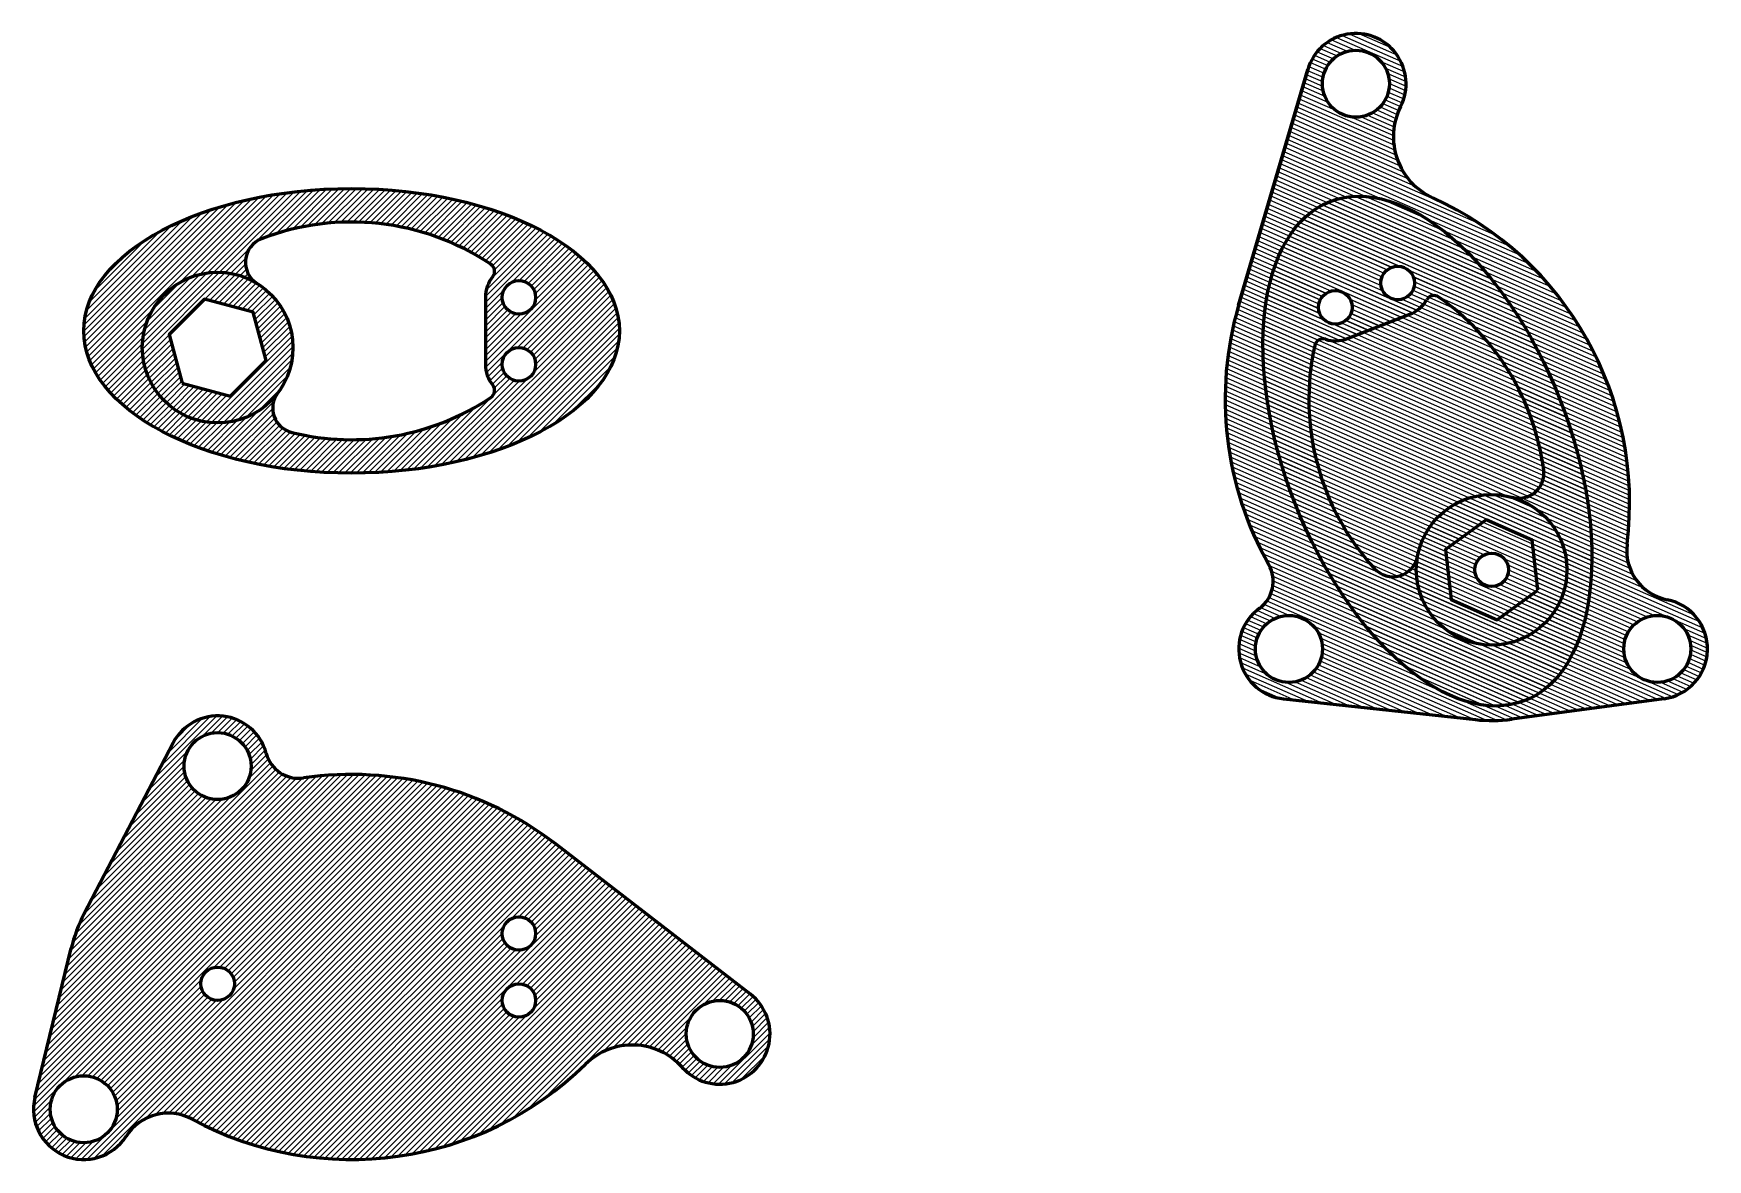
# Model space of a CAD drawing. Header units: inches. Extents: x 12.5 to 62.5, y 15.2 to 48.9.
import ezdxf

# ---------------------------------------------------------------- set-up
doc = ezdxf.new("R2010")
doc.units = ezdxf.units.IN
doc.header["$MEASUREMENT"] = 0
doc.layers.add('Area', color=7, linetype='Continuous', plot=False)
doc.layers.add('Object', color=2, linetype='Continuous', lineweight=60)
pattern_1 = [(156.3179, (99.39634, 30.45456), (-0.0502077, -0.11447353), [])]

msp = doc.modelspace()

# ---------------------------------------------------------------- hatches: boundary and pattern name
at = {"layer": 'Area'}
h = msp.add_hatch(dxfattribs=at)
h.set_pattern_fill('ANSI31', color=256, angle=111.3179)
h.set_pattern_definition([(156.3179, (86.42241, 11.43674), (-0.0502077, -0.11447353), [])])
h.paths.add_polyline_path([(48.498, 40.764, 0.203064), (49.398, 33.015, -0.381566), (49.117, 31.713, 0.685897), (49.839, 29.009), (55.572, 28.389, 0.060334), (56.654, 28.403), (61.202, 29.013, 0.847377), (61.295, 31.971, -0.393127), (60.1, 33.628, 0.328609), (54.296, 43.974, -0.427575), (53.337, 46.703, 1.097099), (50.56, 47.804)])
h.paths.add_polyline_path([(55.873, 33.329, -1), (56.237, 32.397, -1)], flags=16)
h.paths.add_polyline_path([(51.204, 41.168, -1), (51.568, 40.236, -1)], flags=16)
h.paths.add_polyline_path([(50.364, 29.568, -1), (49.636, 31.432, -1)], flags=16)
h.paths.add_polyline_path([(53.067, 41.895, -1), (53.431, 40.963, -1)], flags=16)
h.paths.add_polyline_path([(60.639, 31.432, -1), (61.366, 29.568, -1)], flags=16)
h.paths.add_polyline_path([(51.636, 48.314, -1), (52.363, 46.45, -1)], flags=16)
h = msp.add_hatch(dxfattribs=at)
h.set_pattern_fill('ANSI31', color=256)
edge = h.paths.add_edge_path()
edge.add_ellipse((22, 40), major_axis=(-8, 0), ratio=0.53125, start_angle=0, end_angle=360)
h.paths.add_polyline_path([(26.219, 41.625, 0.170293), (26, 41), (26, 39, 0.170293), (26.219, 38.375, -0.439726), (26.163, 38.011, -0.210123), (20.217, 36.965, -0.538838), (19.796, 38.145, -0.719739), (15.75, 39.5, -0.587616), (19.184, 41.413, -0.620174), (19.31, 42.751, -0.243454), (26.163, 41.989, -0.439726)], flags=16)
h.paths.add_polyline_path([(27.5, 41, -1), (26.5, 41, -1)], flags=16)
h.paths.add_polyline_path([(27.5, 39, -1), (26.5, 39, -1)], flags=16)
h.paths.add_polyline_path([(19.45, 39.111), (18.389, 38.05), (16.939, 38.439), (16.55, 39.889), (17.611, 40.95), (19.061, 40.561)], flags=0)
h = msp.add_hatch(dxfattribs=at)
h.set_pattern_fill('ANSI31', color=256, angle=111.3179)
h.set_pattern_definition(pattern_1)
edge = h.paths.add_edge_path()
edge.add_ellipse((54.135, 36.408), major_axis=(2.908, -7.453), ratio=0.53125, start_angle=0, end_angle=360)
h.paths.add_polyline_path([(51.088, 39.747, 0.170293), (51.75, 39.77), (53.613, 40.497, 0.170293), (54.115, 40.929, -0.439726), (54.475, 41.008, -0.210123), (57.611, 35.85, -0.538838), (56.664, 35.029, -0.336022), (58.305, 32.863, -1), (53.805, 32.863, -0.045579), (53.842, 33.271, -0.620174), (52.551, 32.901, -0.243454), (50.769, 39.562, -0.439726)], flags=16)
h.paths.add_polyline_path([(50.886, 40.702, -1), (51.886, 40.702, -1)], flags=16)
h.paths.add_polyline_path([(52.749, 41.429, -1), (53.749, 41.429, -1)], flags=16)
h.paths.add_polyline_path([(55.89, 34.355), (57.265, 33.752), (57.43, 32.26), (56.22, 31.371), (54.846, 31.974), (54.681, 33.466)], flags=0)
h = msp.add_hatch(dxfattribs=at)
h.set_pattern_fill('ANSI31', color=256)
h.paths.add_polyline_path([(15.75, 39.5, 1), (20.25, 39.5, 1)])
h.paths.add_polyline_path([(17.611, 40.95), (19.061, 40.561), (19.45, 39.111), (18.389, 38.05), (16.939, 38.439), (16.55, 39.889)], flags=16)
h = msp.add_hatch(dxfattribs=at)
h.set_pattern_fill('ANSI31', color=256, angle=111.3179)
h.set_pattern_definition(pattern_1)
h.paths.add_polyline_path([(58.305, 32.863, 1), (53.805, 32.863, 1)])
h.paths.add_polyline_path([(54.846, 31.974), (54.681, 33.466), (55.89, 34.355), (57.265, 33.752), (57.43, 32.26), (56.22, 31.371)], flags=16)
h = msp.add_hatch(dxfattribs=at)
h.set_pattern_fill('ANSI31', color=256)
h.set_pattern_definition([(45, (-13, 0), (-0.08838835, 0.08838835), [])])
h.paths.add_polyline_path([(28.108, 24.668, 0.203064), (20.562, 26.646, -0.381566), (19.451, 27.381, 0.685897), (16.669, 27.692), (14.008, 22.577, 0.060334), (13.628, 21.564), (12.543, 17.105, 0.847377), (15.264, 15.943, -0.393127), (17.242, 16.454, 0.328609), (28.991, 18.099, -0.427575), (31.881, 18.001, 1.097099), (33.916, 20.188)])
h.paths.add_polyline_path([(18.5, 20.5, -1), (17.5, 20.5, -1)], flags=16)
h.paths.add_polyline_path([(27.5, 22, -1), (26.5, 22, -1)], flags=16)
h.paths.add_polyline_path([(17, 27, -1), (19, 27, -1)], flags=16)
h.paths.add_polyline_path([(27.5, 20, -1), (26.5, 20, -1)], flags=16)
h.paths.add_polyline_path([(15, 16.75, -1), (13, 16.75, -1)], flags=16)
h.paths.add_polyline_path([(34, 19, -1), (32, 19, -1)], flags=16)

# ---------------------------------------------------------------- linework, layer by layer
for points in [[(48.498, 40.764, 0.203064), (49.398, 33.015, -0.381566), (49.117, 31.713, 0.685897), (49.839, 29.009), (55.572, 28.389, 0.060334), (56.654, 28.403), (61.202, 29.013, 0.847377), (61.295, 31.971, -0.393127), (60.1, 33.628, 0.328609), (54.296, 43.974, -0.427575), (53.337, 46.703, 1.097099), (50.56, 47.804)], [(51.636, 48.314, -1), (52.363, 46.45, -1)], [(53.067, 41.895, -1), (53.431, 40.963, -1)], [(51.204, 41.168, -1), (51.568, 40.236, -1)], [(55.873, 33.329, -1), (56.237, 32.397, -1)], [(50.364, 29.568, -1), (49.636, 31.432, -1)], [(60.639, 31.432, -1), (61.366, 29.568, -1)], [(28.108, 24.668, 0.203064), (20.562, 26.646, -0.381566), (19.451, 27.381, 0.685897), (16.669, 27.692), (14.008, 22.577, 0.060334), (13.628, 21.564), (12.543, 17.105, 0.847377), (15.264, 15.943, -0.393127), (17.242, 16.454, 0.328609), (28.991, 18.099, -0.427575), (31.881, 18.001, 1.097099), (33.916, 20.188)], [(17, 27, -1), (19, 27, -1)], [(27.5, 22, -1), (26.5, 22, -1)], [(18.5, 20.5, -1), (17.5, 20.5, -1)], [(27.5, 20, -1), (26.5, 20, -1)], [(34, 19, -1), (32, 19, -1)], [(15, 16.75, -1), (13, 16.75, -1)]]:
    msp.add_lwpolyline(points, format="xyb", close=True, dxfattribs=at)
at = {"layer": 'Object'}
for p, q in [((26, 41), (26, 39)), ((51.75, 39.77), (53.613, 40.497)), ((49.839, 29.009), (55.572, 28.389)), ((61.202, 29.013), (56.654, 28.403)), ((16.669, 27.692), (14.008, 22.577)), ((12.543, 17.105), (13.628, 21.564))]:
    msp.add_line(p, q, dxfattribs=at)
for points in [[(50.56, 47.804), (48.498, 40.764)], [(16.939, 38.439), (18.389, 38.05), (19.45, 39.111), (19.061, 40.561), (17.611, 40.95), (16.55, 39.889)], [(57.43, 32.26), (57.265, 33.752), (55.89, 34.355), (54.681, 33.466), (54.846, 31.974), (56.22, 31.371)], [(33.916, 20.188), (28.108, 24.668)]]:
    msp.add_lwpolyline(points, close=True, dxfattribs=at)
for centre, radius in [((51.999, 47.382), 1), ((18, 39.5), 2.25), ((53.249, 41.429), 0.5), ((53.249, 41.429), 0.5), ((53.249, 41.429), 0.5), ((27, 41), 0.5), ((51.386, 40.702), 0.5), ((51.386, 40.702), 0.5), ((51.386, 40.702), 0.5), ((27, 39), 0.5), ((56.055, 32.863), 2.25), ((56.055, 32.863), 0.5), ((50, 30.5), 1), ((61.003, 30.5), 1), ((18, 27), 1), ((27, 22), 0.5), ((18, 20.5), 0.5), ((27, 20), 0.5), ((33, 19), 1), ((14, 16.75), 1)]:
    msp.add_circle(centre, radius, dxfattribs=at)
for centre, radius, start, end in [((51.999, 47.382), 1.5, 333.069, 163.673), ((55.12, 45.797), 2, 153.069, 245.6704), ((50.176, 34.863), 10, 352.9064, 65.6704), ((22, 35.75), 7.5, 56.288, 111.0189), ((19.579, 42.051), 0.75, 111.0189, 238.2433), ((27, 41), 1, 141.3426, 180), ((26.024, 41.781), 0.25, 321.3426, 56.288), ((54.331, 40.804), 0.25, 55.0299, 149.9753), ((50.176, 34.863), 7.5, 7.5638, 55.0299), ((58.095, 37.953), 10, 163.673, 209.5876), ((53.249, 41.429), 1, 291.3179, 329.9753), ((58.095, 37.953), 7.5, 167.606, 222.3368), ((51.013, 39.509), 0.25, 72.6605, 167.606), ((51.386, 40.702), 1, 252.6605, 291.3179), ((27, 39), 1, 180, 218.6574), ((20.395, 37.694), 0.75, 142.9761, 256.2459), ((22, 44.25), 7.5, 256.2459, 303.712), ((26.024, 38.219), 0.25, 303.712, 38.6574), ((56.867, 35.751), 0.75, 254.294, 7.5638), ((61.588, 33.442), 1.5, 172.9064, 258.7509), ((48.529, 32.521), 1, 306.047, 29.5876), ((53.105, 33.407), 0.75, 222.3368, 349.5612), ((50, 30.5), 1.5, 126.047, 263.8315), ((61.003, 30.5), 1.5, 277.6422, 78.7509), ((18, 27), 1.5, 14.7291, 152.5136), ((56.055, 32.863), 4.5, 263.8315, 277.6422), ((20.418, 27.636), 1, 194.7291, 278.2697), ((22, 16.75), 10, 52.3551, 98.2697), ((18, 20.5), 4.5, 152.5136, 166.3243), ((33, 19), 1.5, 221.7511, 52.3551), ((30.389, 16.669), 2, 41.7511, 134.3525), ((22, 25.25), 10, 241.5885, 314.3525), ((14, 16.75), 1.5, 166.3243, 327.433), ((16.528, 15.135), 1.5, 61.5885, 147.433)]:
    msp.add_arc(centre, radius, start, end, dxfattribs=at)
for centre, major_axis in [((54.135, 36.408), (2.908, -7.453)), ((22, 40), (-8, 0))]:
    msp.add_ellipse(centre, major_axis=major_axis, ratio=0.53125, dxfattribs=at)

doc.saveas('drawing.dxf')
